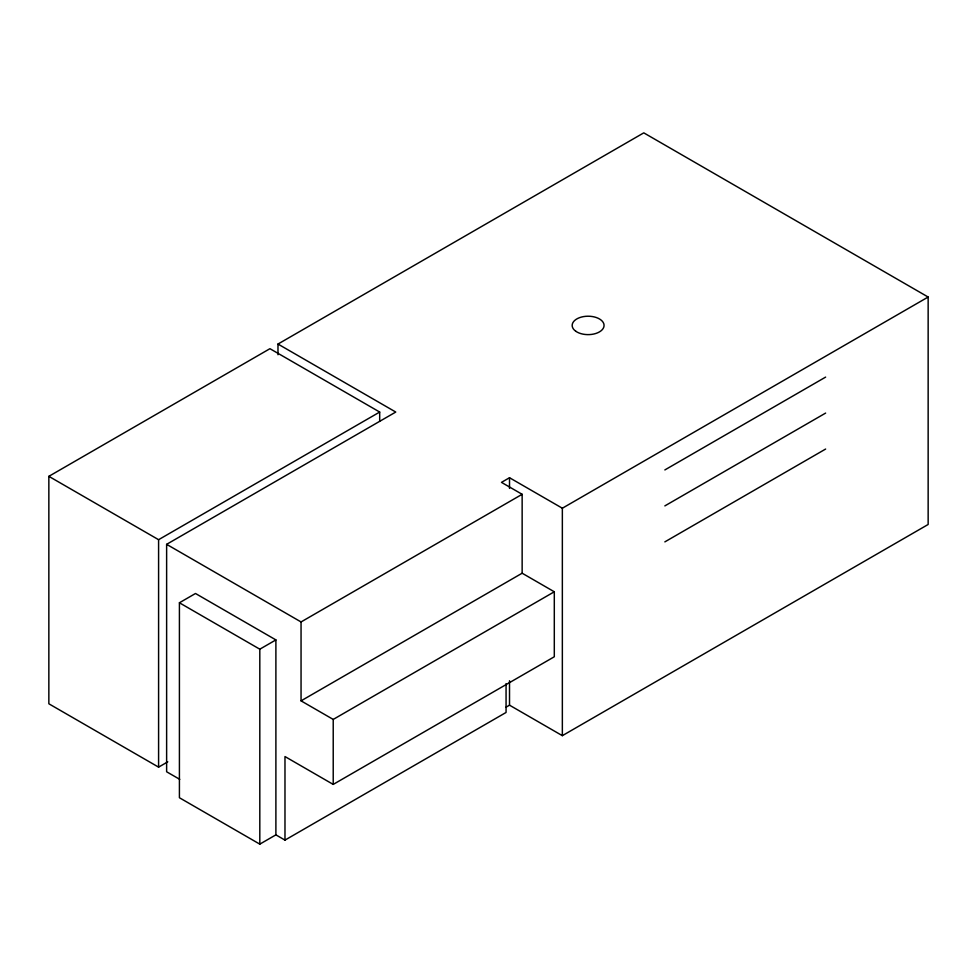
<?xml version="1.0" encoding="UTF-8"?>
<svg xmlns="http://www.w3.org/2000/svg" width="977" height="977" viewBox="0 0 977 977"><rect width="100%" height="100%" fill="white"/><g stroke="black" fill="none" stroke-linecap="round" stroke-linejoin="round"><path stroke-width="1.47" d="M167.788 761.828L158.592 767.14L48.85 703.782L48.85 476.336L269.945 348.691L379.687 412.05L379.687 421.209M277.981 354.736L277.981 344.051L643.782 132.86L928.15 297.032L928.15 524.478L562.349 735.669L509.518 705.174L506.074 707.165M48.85 476.336L158.592 539.695L379.687 412.05M179.756 779.353L166.627 771.781L166.627 544.336L395.758 412.05L277.981 344.051M179.414 602.772L195.498 593.491L275.893 639.911L275.893 834.859L259.809 844.14L179.414 797.733L179.414 602.772L259.809 649.192L275.893 639.911M928.15 297.032L562.349 508.223L509.518 477.729L501.482 482.369L522.145 494.301L522.145 573.206L301.05 700.851L301.05 621.946L522.145 494.301M664.848 469.937L825.638 377.098M664.848 505.903L825.638 413.076M301.05 700.851L333.218 719.426L554.301 591.781L554.301 656.764L333.218 784.409L284.979 756.552L284.979 840.11L275.893 834.859M664.848 541.881L825.638 449.041M284.979 840.11L506.062 712.465L506.062 683.595M522.145 573.206L554.301 591.781M166.627 544.336L301.05 621.946M562.349 508.223L562.349 735.669M509.518 477.729L509.518 488.415M509.518 680.749L509.518 705.174M333.218 719.426L333.218 784.409M259.809 649.192L259.809 844.14M158.592 539.695L158.592 767.14M575.722 331.215A15.95 9.208 0 0 0 603.004 328.724A15.95 9.208 0 0 0 585.626 316.328A15.95 9.208 0 0 0 575.722 331.215"/></g></svg>
